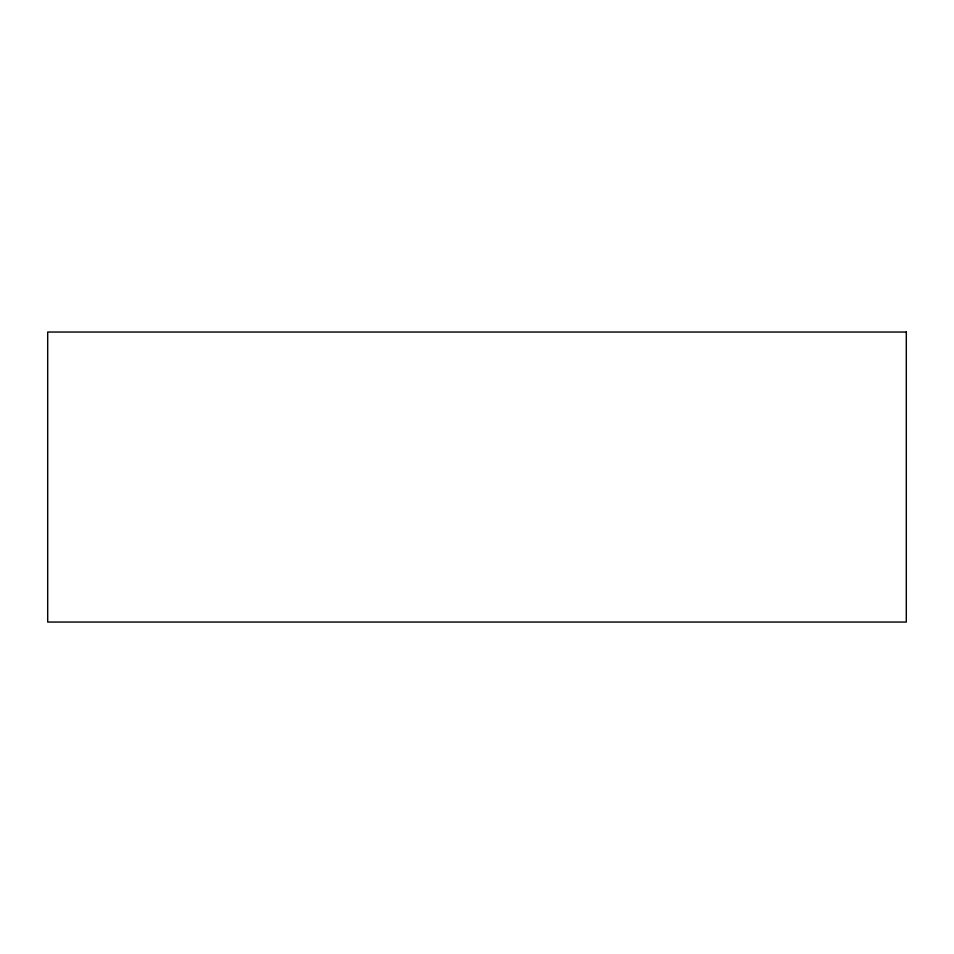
<?xml version="1.0" encoding="UTF-8"?>
<svg xmlns="http://www.w3.org/2000/svg" width="954" height="954" viewBox="0 0 954 954"><rect width="100%" height="100%" fill="white"/><g stroke="black" fill="none" stroke-linecap="round" stroke-linejoin="round"><path stroke-width="1.43" d="M906.3 332.04L47.7 332.04L47.7 622.056L906.3 622.056L906.3 332.04"/></g></svg>
